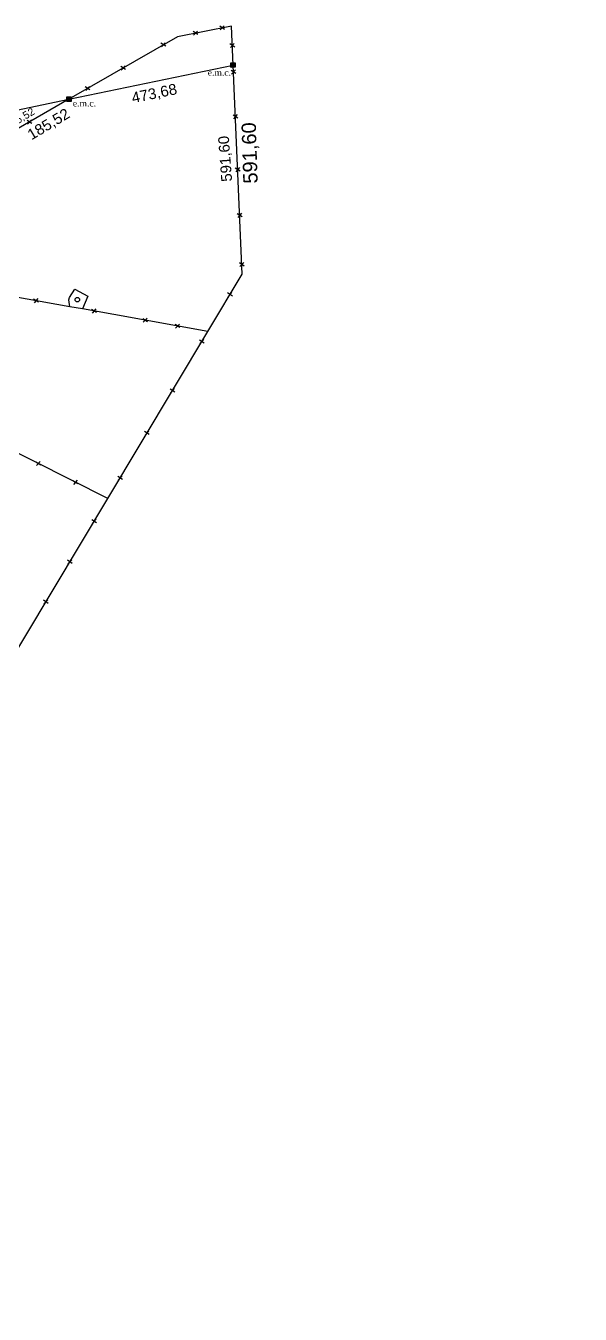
# Model space of a CAD drawing. Header units: feet. Extents: x 1554 to 7460, y 4629 to 11811.
# Drawn here: x 1899 to 2055.5, y 5753.7 to 6117.8 of the extents above; entities that cross this region are included whole.
import ezdxf

# ---------------------------------------------------------------- set-up
doc = ezdxf.new("R2010")
doc.units = ezdxf.units.FT
doc.header["$MEASUREMENT"] = 0
doc.header["$PDMODE"] = 34
doc.header["$PDSIZE"] = 20
doc.layers.get('0').update_dxf_attribs({"linetype": 'CONTINUOUS'})
doc.layers.get('Defpoints').update_dxf_attribs({"linetype": 'CONTINUOUS'})
for name, color, linetype in [('Alambrado', 1, 'CONTINUOUS'), ('MEDICION', 2, 'CONTINUOUS'), ('Subdivision', 5, 'CONTINUOUS'), ('Tanques', 140, 'CONTINUOUS')]:
    doc.layers.add(name, color=color, linetype=linetype)
doc.styles.add('ARIAL', font='arial.ttf')
doc.styles.add('Time New Roman', font='times.ttf')
doc.dimstyles.new('Mensura_chico', dxfattribs={"dimtxt": 0.5, "dimasz": 2.5, "dimexe": 1.25, "dimexo": 0.625, "dimgap": 0.01, "dimtad": 1, "dimzin": 1, "dimtxsty": 'ARIAL', "dimblk": 'NONE', "dimcen": 2.5, "dimse1": 1, "dimse2": 1, "dimsd1": 1, "dimsd2": 1, "dimclrt": 256, "dimaunit": 1, "dimadec": 3, "dimazin": 0, "dimtfac": 1, "dimtmove": 0, "dimatfit": 3, "dimfxl": 1, "dimarcsym": 0})

# ---------------------------------------------------------------- blocks, each defined once
blk = doc.blocks.new('*D12')
at = {"layer": 'Defpoints', "color": 0, "transparency": 16777216}
for p in [(1957.03, 6117.72, 99.95), (2055.51, 6068.13), (1606.91, 5422.52, 99.86)]:
    blk.add_point(p, dxfattribs=at)
at = {"layer": 'Subdivision', "transparency": 16777216, "insert": (1880.17, 5720.67), "char_height": 0.5, "attachment_point": 5, "rotation": 63.2688, "style": 'ARIAL'}
blk.add_mtext('778,39', dxfattribs=at)
blk = doc.blocks.new('_None')

msp = doc.modelspace()

# ---------------------------------------------------------------- hatches: boundary and pattern name
h = msp.add_hatch()
h.set_pattern_fill('ANSI31', color=1, scale=0.025, angle=90, style=0)
h.set_pattern_definition([(135, (1471.19941, 6063.87588), (-0.056126601, -0.056126601), [])])
h.paths.add_polyline_path([(1956.897, 6107.328), (1956.897, 6106.067), (1958.128, 6106.067), (1958.128, 6107.328)])
h = msp.add_hatch()
h.set_pattern_fill('ANSI31', color=1, scale=0.025, angle=90, style=0)
h.set_pattern_definition([(135, (1424.8268, 6054.2183), (-0.056126601, -0.056126601), [])])
h.paths.add_polyline_path([(1910.525, 6097.67), (1910.525, 6096.409), (1911.755, 6096.409), (1911.755, 6097.67)])

# ---------------------------------------------------------------- linework, layer by layer
at = {"color": 1}
for p, q in [((1955.105, 6116.775, 199.81), (1953.763, 6117.646, 199.81)), ((1954.981, 6117.794, 199.81), (1953.886, 6116.627, 199.81)), ((1938.475, 6111.985, 199.799), (1937.133, 6112.856, 199.799)), ((1938.352, 6113.004, 199.799), (1937.257, 6111.837, 199.799)), ((1947.569, 6115.288, 199.81), (1946.227, 6116.159, 199.81)), ((1947.445, 6116.307, 199.81), (1946.351, 6115.14, 199.81)), ((1957.821, 6112.794, 199.766), (1956.726, 6111.627, 199.766)), ((1957.945, 6111.775, 199.766), (1956.603, 6112.646, 199.766)), ((1927.13, 6105.441, 199.766), (1925.788, 6106.312, 199.766)), ((1927.007, 6106.46, 199.766), (1925.912, 6105.293, 199.766)), ((1958.269, 6104.296, 199.594), (1956.927, 6105.167, 199.594)), ((1958.145, 6105.315, 199.594), (1957.05, 6104.148, 199.594)), ((1917.094, 6099.651, 199.737), (1915.752, 6100.523, 199.737)), ((1916.97, 6100.671, 199.737), (1915.876, 6099.504, 199.737)), ((1900.676, 6090.181, 199.594), (1899.334, 6091.053, 199.594)), ((1900.553, 6091.2, 199.594), (1899.458, 6090.034, 199.594)), ((1958.816, 6091.664, 199.594), (1957.474, 6092.535, 199.594)), ((1958.692, 6092.683, 199.594), (1957.597, 6091.516, 199.594)), ((1959.463, 6076.709, 199.594), (1958.122, 6077.581, 199.594)), ((1959.34, 6077.728, 199.594), (1958.245, 6076.562, 199.594)), ((1960.022, 6063.807, 199.594), (1958.68, 6064.678, 199.594)), ((1959.899, 6064.826, 199.594), (1958.804, 6063.659, 199.594)), ((1960.501, 6050.912, 199.594), (1959.407, 6049.746, 199.594)), ((1960.625, 6049.893, 199.594), (1959.283, 6050.765, 199.594)), ((1902.524, 6039.688, 199.825), (1901.182, 6040.559, 199.825)), ((1902.401, 6040.707, 199.825), (1901.306, 6039.54, 199.825)), ((1957.308, 6041.421, 199.691), (1955.966, 6042.293, 199.691)), ((1957.184, 6042.44, 199.691), (1956.089, 6041.274, 199.691)), ((1918.893, 6036.748, 199.825), (1917.551, 6037.62, 199.825)), ((1918.769, 6037.767, 199.825), (1917.674, 6036.601, 199.825)), ((1933.333, 6034.152, 199.825), (1931.991, 6035.023, 199.825)), ((1933.21, 6035.171, 199.825), (1932.115, 6034.004, 199.825)), ((1942.484, 6032.506, 199.825), (1941.142, 6033.378, 199.825)), ((1942.361, 6033.525, 199.825), (1941.266, 6032.358, 199.825)), ((1949.345, 6028.129, 199.691), (1948.003, 6029, 199.691)), ((1949.222, 6029.148, 199.691), (1948.127, 6027.981, 199.691)), ((1941.03, 6014.247, 199.691), (1939.689, 6015.119, 199.691)), ((1940.907, 6015.266, 199.691), (1939.812, 6014.099, 199.691)), ((1933.848, 6002.257, 199.691), (1932.507, 6003.128, 199.691)), ((1933.725, 6003.276, 199.691), (1932.63, 6002.109, 199.691)), ((1903.168, 5993.647, 199.836), (1901.826, 5994.518, 199.836)), ((1903.044, 5994.666, 199.836), (1901.95, 5993.499, 199.836)), ((1913.632, 5988.356, 199.836), (1912.29, 5989.227, 199.836)), ((1913.508, 5989.375, 199.836), (1912.414, 5988.208, 199.836)), ((1926.251, 5989.573, 199.691), (1924.909, 5990.444, 199.691)), ((1926.127, 5990.592, 199.691), (1925.033, 5989.425, 199.691)), ((1918.925, 5977.343, 199.691), (1917.583, 5978.214, 199.691)), ((1918.802, 5978.362, 199.691), (1917.707, 5977.195, 199.691)), ((1912.059, 5965.88, 199.691), (1910.717, 5966.752, 199.691)), ((1911.935, 5966.899, 199.691), (1910.84, 5965.732, 199.691)), ((1905.288, 5954.577, 199.691), (1903.946, 5955.449, 199.691)), ((1905.164, 5955.596, 199.691), (1904.069, 5954.43, 199.691))]:
    msp.add_line(p, q, dxfattribs=at)
at = {"color": 2, "elevation": 199.722}
for points in [[(1956.897, 6107.328), (1958.128, 6107.328), (1958.128, 6106.067), (1956.897, 6106.067)], [(1910.525, 6097.67), (1911.755, 6097.67), (1911.755, 6096.409), (1910.525, 6096.409)]]:
    msp.add_lwpolyline(points, close=True, dxfattribs=at)
at = {"layer": 'Alambrado'}
for p, q in [((1957.035, 6117.724, 199.81), (1941.778, 6114.713, 199.81)), ((1957.512, 6106.697, 199.722), (1957.035, 6117.724, 199.81)), ((1941.778, 6114.713, 199.81), (1911.14, 6097.04, 199.722)), ((1911.381, 6038.416, 199.825), (1870.28, 6045.782, 199.825)), ((1911.16, 6040.318, 199.785), (1911.293, 6041.039, 199.785)), ((1911.381, 6038.416, 199.785), (1911.16, 6040.318, 199.785)), ((1911.293, 6041.039, 199.785), (1912.773, 6043.383, 199.785)), ((1912.773, 6043.383, 199.785), (1916.504, 6041.349, 199.785)), ((1916.504, 6041.349, 199.785), (1914.95, 6037.772, 199.785)), ((1914.95, 6037.772, 199.825), (1911.381, 6038.416, 199.825)), ((1950.374, 6031.402, 199.825), (1914.95, 6037.772, 199.825)), ((1922.087, 5984.177, 199.836), (1887.723, 6001.552, 199.836))]:
    msp.add_line(p, q, dxfattribs=at)
at = {"layer": 'Subdivision'}
for p, q in [((1911.14, 6097.04, 199.722), (1957.512, 6106.697, 199.722)), ((1960.073, 6047.593, 199.594), (1957.512, 6106.697, 199.594)), ((1950.374, 6031.402, 199.691), (1960.073, 6047.593, 199.691)), ((1922.087, 5984.177, 199.691), (1950.374, 6031.402, 199.691)), ((1887.146, 5925.849, 199.691), (1922.087, 5984.177, 199.691))]:
    msp.add_line(p, q, dxfattribs=at)
at = {"layer": 'Subdivision', "color": 3}
for p, q in [((1878.8, 6090.305, 199.722), (1911.14, 6097.04, 199.722)), ((1911.14, 6097.04, 199.594), (1895.07, 6087.77, 199.594))]:
    msp.add_line(p, q, dxfattribs=at)
at = {"layer": 'Tanques'}
msp.add_circle((1913.535, 6040.397, 199.981), 0.637, dxfattribs=at)

# ---------------------------------------------------------------- texts
at = {"color": 1, "style": 'Time New Roman'}
for p in [(1950.342, 6103.68, 100.136), (1912.243, 6094.99, 100.136)]:
    msp.add_text('e.m.c.', height=1.8, dxfattribs=at).set_placement(p)
at = {"layer": 'MEDICION', "color": 2, "attachment_point": 1, "style": 'ARIAL'}
for s, insert, char_height, width, rotation in [('473,68', (1928.567, 6098.868, 99.861), 3.0386, 7.97874, 11.80786), ('185,52', (1892.845, 6090.123, 169.677), 2.127, 5.58512, 30.91667), ('185,52', (1899.031, 6088.013, 199.599), 3.0386, 7.97874, 30.91667), ('591,60', (1954.2, 6073.616, 99.861), 3.0386, 7.97874, 94.26083)]:
    msp.add_mtext(s, dxfattribs=dict(at, insert=insert, char_height=char_height, width=width, rotation=rotation))
at = {"layer": 'MEDICION', "color": 3, "insert": (1960.395, 6073.138, 199.594), "char_height": 4.0514, "width": 7.97874, "attachment_point": 1, "rotation": 91.77763, "style": 'ARIAL'}
msp.add_mtext('591,60', dxfattribs=at)

# ---------------------------------------------------------------- dimensions: what is measured, and where the dimension line sits
at = {"layer": 'Subdivision', "color": 1}
dim = msp.add_aligned_dim(p1=(1606.911, 5422.524, 199.716), p2=(1957.035, 6117.724, 199.81), distance=-110.258, dimstyle='Mensura_chico', dxfattribs=at)
dim.commit()
dim.dimension.update_dxf_attribs({"geometry": '*D12', "text_midpoint": (1880.17, 5720.669, 99.861)})

doc.saveas('drawing.dxf')
